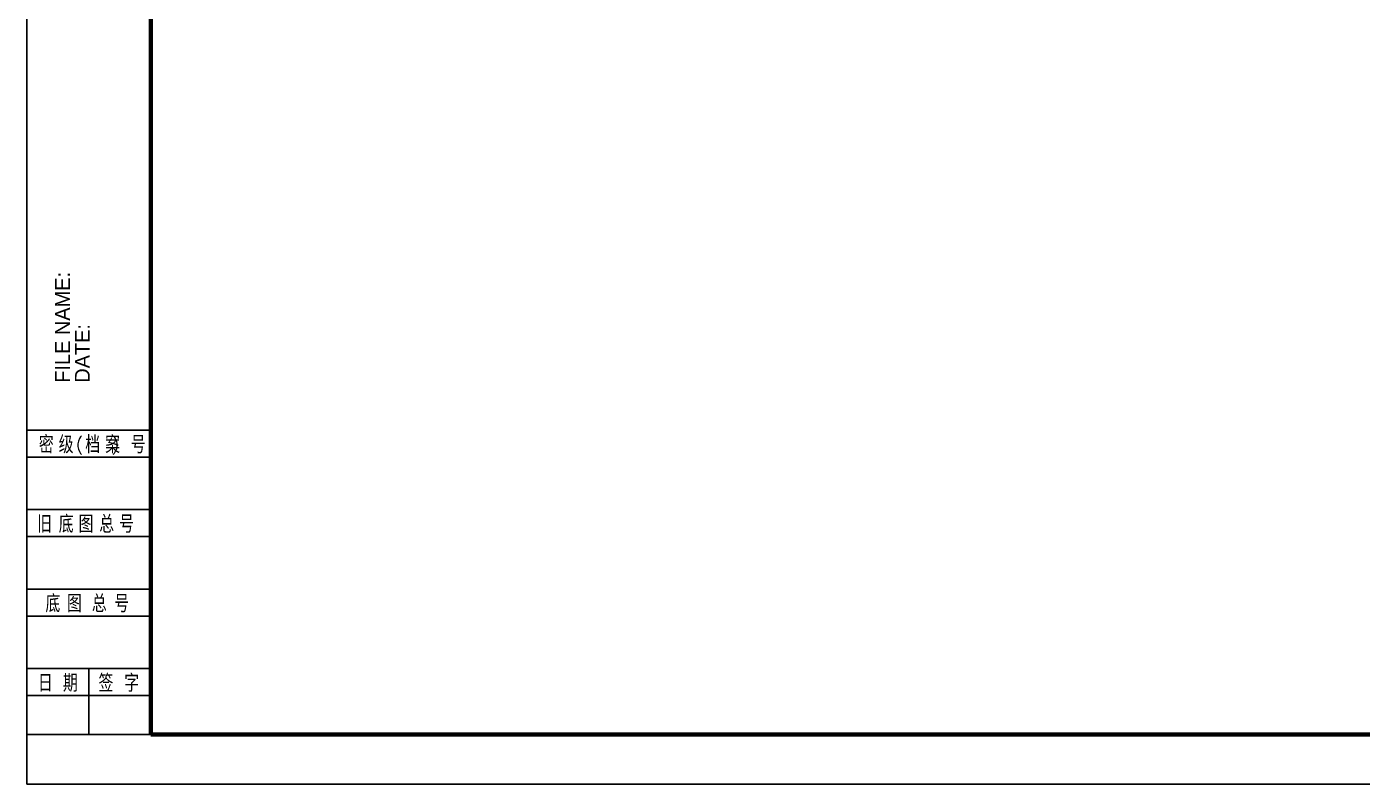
# Model space of a CAD drawing. Header units: millimetres. Extents: x 219888 to 472088, y 91183 to 209983.
# Drawn here: x 219888 to 273680, y 91183 to 121684 of the extents above; entities that cross this region are included whole.
import ezdxf
from ezdxf.enums import TextEntityAlignment as Align

# ---------------------------------------------------------------- set-up
doc = ezdxf.new("R2010")
doc.units = ezdxf.units.MM
doc.styles.add('HZDXF', font='SHORT', dxfattribs={"bigfont": 'HZDXF'})
doc.styles.add('ROMANS', font='ROMANS')

# ---------------------------------------------------------------- blocks, each defined once
blk = doc.blocks.new('$FRAMEB2')
at = {"color": 0}
for points in [[(0, 61.29), (-25, 61.29)], [(0, 45.29), (-25, 45.29)], [(0, 29.29), (-25, 29.29)], [(0, 13.29), (-25, 13.29)], [(-25, 0), (0, 0)]]:
    blk.add_lwpolyline(points, dxfattribs=at)
at = {"color": 7}
for points in [[(-25, 55.87), (0, 55.87)], [(-25, 39.87), (0, 39.87)], [(-25, 23.87), (0, 23.87)], [(-12.5, 13.29), (-12.5, 0)], [(-25, 7.87), (0, 7.87)]]:
    blk.add_lwpolyline(points, dxfattribs=at)
at = {"color": 2, "style": 'HZDXF'}
for s, p in [('FILE NAME:', (-15.4, 70.84)), ('DATE:', (-11.4, 70.84))]:
    blk.add_text(s, height=3, rotation=90, dxfattribs=at).set_placement(p, align=Align.BOTTOM_LEFT)
at = {"color": 2, "linetype": 'Continuous', "style": 'HZDXF', "width": 0.9}
for s, p in [('密', (-22.57, 56.62)), ('级', (-18.56, 56.62)), ('档', (-13.21, 56.62)), ('案', (-9.21, 56.62)), ('号', (-4.03, 56.62)), ('旧', (-22.9, 40.62)), ('底', (-18.56, 40.62)), ('图', (-14.56, 40.62)), ('总', (-10.39, 40.62)), ('号', (-6.38, 40.62)), ('底', (-21.23, 24.62)), ('图', (-16.89, 24.62)), ('总', (-11.88, 24.62)), ('号', (-7.37, 24.62)), ('日', (-22.73, 8.62)), ('期', (-17.72, 8.62)), ('签', (-10.54, 8.62)), ('字', (-5.36, 8.62))]:
    blk.add_text(s, height=3.5, dxfattribs=at).set_placement(p)
at = {"color": 2, "style": 'ROMANS'}
blk.add_text('(   )', height=2.5, dxfattribs=at).set_placement((-15.13, 57.2))
at = {"color": 2, "style": 'HZDXF'}
for tag, p in [('FILENAME', (-15.4, 89.45)), ('DATE', (-11.4, 89.45)), ('DRIVEMAP', (-7.4, 70.84))]:
    blk.add_attdef(tag, p, '', height=3, rotation=90, dxfattribs=at)

msp = doc.modelspace()

# ---------------------------------------------------------------- linework, layer by layer
at = {"color": 7, "linetype": 'Continuous'}
for p, q in [((219887.982, 209982.693), (219887.982, 91182.693)), ((219887.982, 91182.693), (472087.982, 91182.693))]:
    msp.add_line(p, q, dxfattribs=at)
at = {"color": 1, "linetype": 'Continuous', "lineweight": 60}
for p, q in [((224887.982, 207982.693), (224887.982, 93182.693)), ((224887.982, 93182.693), (470087.982, 93182.693))]:
    msp.add_line(p, q, dxfattribs=at)

# ---------------------------------------------------------------- block references
at = {"color": 3, "xscale": 200, "yscale": 200, "zscale": 200}
msp.add_blockref('$FRAMEB2', (224887.982, 93182.693), dxfattribs=at)

doc.saveas('drawing.dxf')
